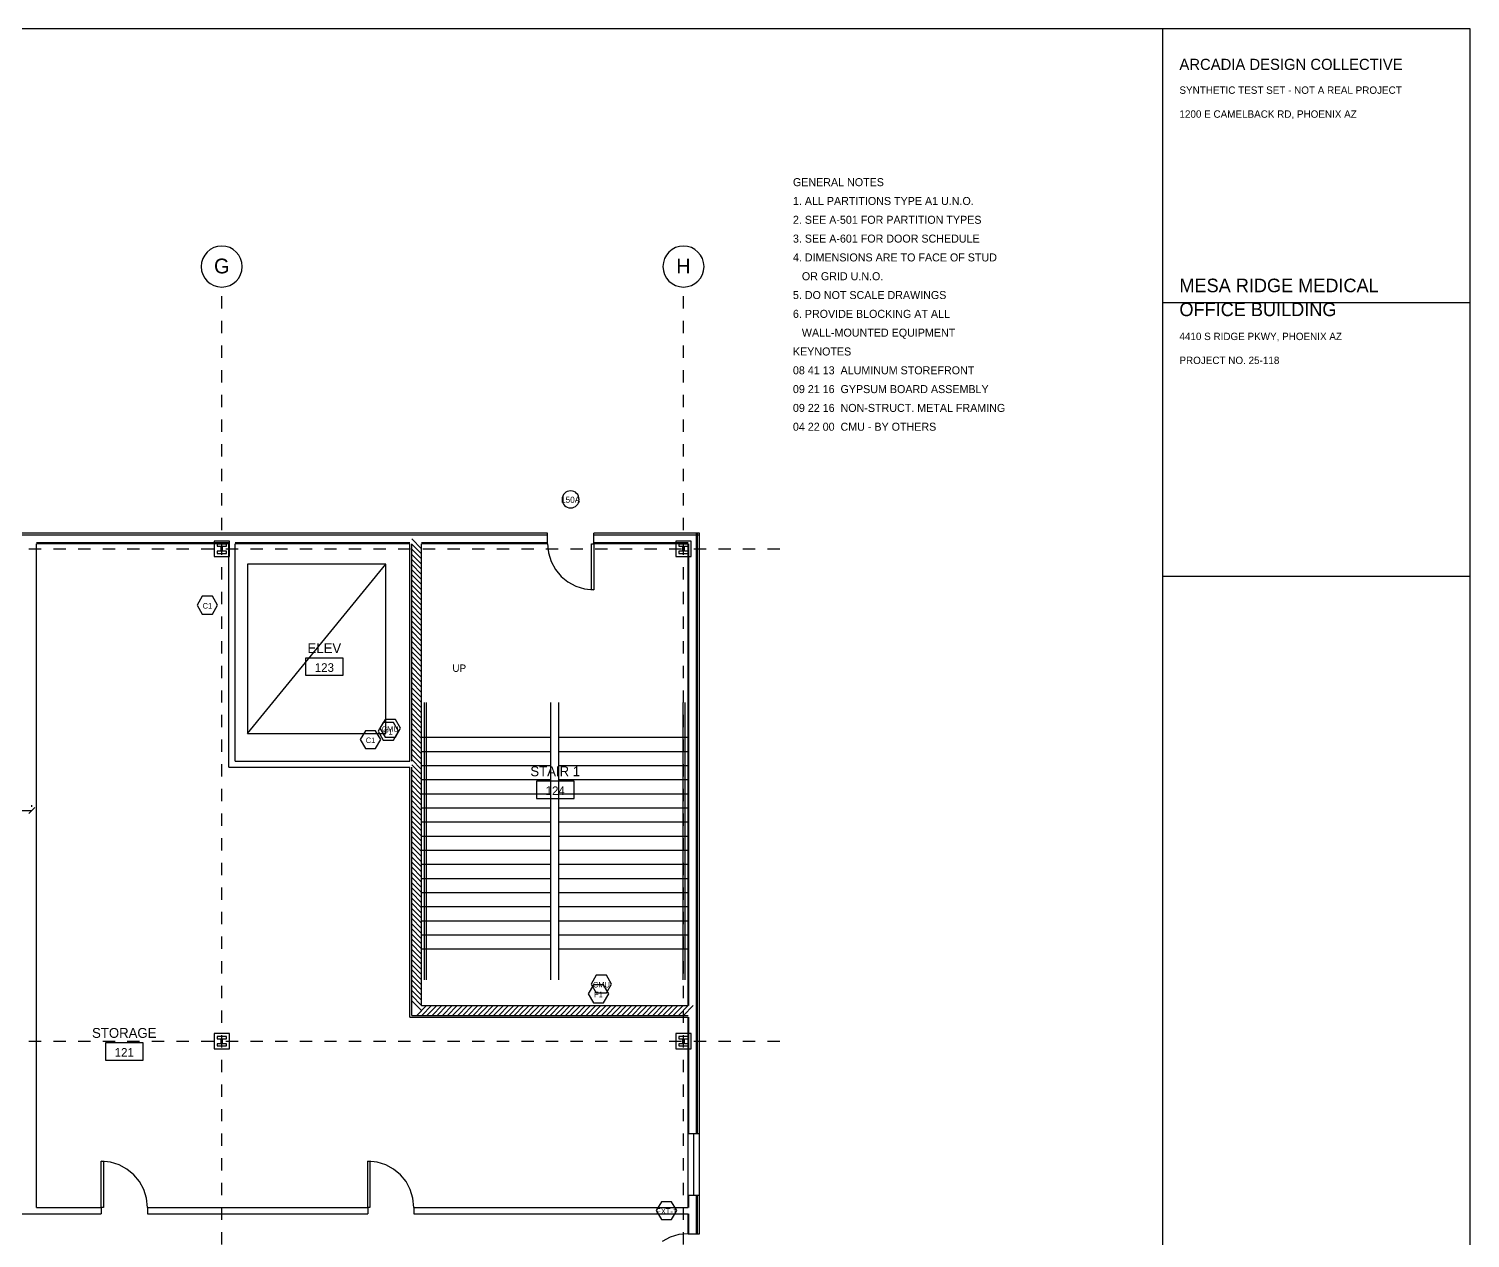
# Model space of a CAD drawing. Header units: inches. Extents: x 0.5 to 35.5, y 0.5 to 23.5.
# Drawn here: x 23.79 to 35.5, y 13.68 to 23.5 of the extents above; entities that cross this region are included whole.
import ezdxf
from ezdxf.enums import TextEntityAlignment as Align

# ---------------------------------------------------------------- set-up
doc = ezdxf.new("R2010")
doc.units = ezdxf.units.IN
doc.linetypes.add('DASHED', pattern=[0.125, 0.0833, -0.0417])
for name, color, linetype in [('A-ANNO-DIMS', 7, 'CONTINUOUS'), ('A-ANNO-SYMB', 5, 'CONTINUOUS'), ('A-ANNO-TEXT', 3, 'CONTINUOUS'), ('A-COLS', 1, 'CONTINUOUS'), ('A-DOOR', 4, 'CONTINUOUS'), ('A-FLOR-STRS', 2, 'CONTINUOUS'), ('A-GLAZ', 3, 'CONTINUOUS'), ('A-WALL', 2, 'CONTINUOUS'), ('A-WALL-CMU', 6, 'CONTINUOUS'), ('A-WALL-PATT', 7, 'CONTINUOUS'), ('G-ANNO-TTLB', 1, 'CONTINUOUS'), ('S-GRID', 1, 'CONTINUOUS')]:
    doc.layers.add(name, color=color, linetype=linetype)

msp = doc.modelspace()

# ---------------------------------------------------------------- linework, layer by layer
at = {"layer": 'A-ANNO-DIMS'}
for p, q in [((21.61069, 17.15278), (23.81944, 17.15278)), ((23.79489, 17.12823), (23.844, 17.17733)), ((23.81944, 17.18056), (23.81944, 17.19444))]:
    msp.add_line(p, q, dxfattribs=at)
at = {"layer": 'A-ANNO-SYMB'}
for p, q in [((28.12641, 19.69242), (28.125, 19.67843)), ((28.125, 19.67843), (28.12641, 19.66443)), ((28.13046, 19.70546), (28.12641, 19.69242)), ((28.13686, 19.71726), (28.13046, 19.70546)), ((28.14534, 19.72753), (28.13686, 19.71726)), ((28.15562, 19.73601), (28.14534, 19.72753)), ((28.16741, 19.74242), (28.15562, 19.73601)), ((28.18045, 19.74646), (28.16741, 19.74242)), ((28.19444, 19.74787), (28.18045, 19.74646)), ((28.20844, 19.74646), (28.19444, 19.74787)), ((28.22148, 19.74242), (28.20844, 19.74646)), ((28.23327, 19.73601), (28.22148, 19.74242)), ((28.24355, 19.72753), (28.23327, 19.73601)), ((28.25203, 19.71726), (28.24355, 19.72753)), ((28.25843, 19.70546), (28.25203, 19.71726)), ((28.26248, 19.69242), (28.25843, 19.70546)), ((28.26389, 19.67843), (28.26248, 19.69242)), ((28.26248, 19.66443), (28.26389, 19.67843)), ((28.12641, 19.66443), (28.13046, 19.6514)), ((28.13046, 19.6514), (28.13686, 19.6396)), ((28.13686, 19.6396), (28.14534, 19.62932)), ((28.14534, 19.62932), (28.15562, 19.62084)), ((28.15562, 19.62084), (28.16741, 19.61444)), ((28.16741, 19.61444), (28.18045, 19.6104)), ((28.18045, 19.6104), (28.19444, 19.60898)), ((28.19444, 19.60898), (28.20844, 19.6104)), ((28.20844, 19.6104), (28.22148, 19.61444)), ((28.22148, 19.61444), (28.23327, 19.62084)), ((28.23327, 19.62084), (28.24355, 19.62932)), ((28.24355, 19.62932), (28.25203, 19.6396)), ((28.25203, 19.6396), (28.25843, 19.6514)), ((28.25843, 19.6514), (28.26248, 19.66443)), ((25.20304, 18.89161), (25.16137, 18.81944)), ((25.28637, 18.89161), (25.20304, 18.89161)), ((25.32804, 18.81944), (25.28637, 18.89161)), ((25.16137, 18.81944), (25.20304, 18.74728)), ((25.20304, 18.74728), (25.28637, 18.74728)), ((25.28637, 18.74728), (25.32804, 18.81944)), ((26.34722, 18.38889), (26.04167, 18.38889)), ((26.04167, 18.38889), (26.04167, 18.25)), ((26.34722, 18.25), (26.34722, 18.38889)), ((26.04167, 18.25), (26.34722, 18.25)), ((26.52778, 17.79969), (26.48611, 17.72752)), ((26.61111, 17.79969), (26.52778, 17.79969)), ((26.65278, 17.72752), (26.61111, 17.79969)), ((26.67244, 17.86785), (26.63077, 17.79568)), ((26.63077, 17.79568), (26.67244, 17.72351)), ((26.68806, 17.89161), (26.6464, 17.81944)), ((26.6464, 17.81944), (26.68806, 17.74728)), ((26.75577, 17.86785), (26.67244, 17.86785)), ((26.7714, 17.89161), (26.68806, 17.89161)), ((26.79744, 17.79568), (26.75577, 17.86785)), ((26.75577, 17.72351), (26.79744, 17.79568)), ((26.81306, 17.81944), (26.7714, 17.89161)), ((26.7714, 17.74728), (26.81306, 17.81944)), ((26.48611, 17.72752), (26.52778, 17.65535)), ((26.61111, 17.65535), (26.65278, 17.72752)), ((26.67244, 17.72351), (26.75577, 17.72351)), ((26.68806, 17.74728), (26.7714, 17.74728)), ((26.52778, 17.65535), (26.61111, 17.65535)), ((28.22222, 17.38889), (27.91667, 17.38889)), ((27.91667, 17.38889), (27.91667, 17.25)), ((28.22222, 17.25), (28.22222, 17.38889)), ((27.91667, 17.25), (28.22222, 17.25)), ((28.40278, 15.81466), (28.36111, 15.74249)), ((28.48611, 15.81466), (28.40278, 15.81466)), ((28.52778, 15.74249), (28.48611, 15.81466)), ((28.37901, 15.73523), (28.33735, 15.66306)), ((28.36111, 15.74249), (28.40278, 15.67032)), ((28.46235, 15.73523), (28.37901, 15.73523)), ((28.50401, 15.66306), (28.46235, 15.73523)), ((28.48611, 15.67032), (28.52778, 15.74249)), ((28.33735, 15.66306), (28.37901, 15.5909)), ((28.37901, 15.5909), (28.46235, 15.5909)), ((28.40278, 15.67032), (28.48611, 15.67032)), ((28.46235, 15.5909), (28.50401, 15.66306)), ((24.72222, 15.26389), (24.41667, 15.26389)), ((24.41667, 15.26389), (24.41667, 15.125)), ((24.72222, 15.125), (24.72222, 15.26389)), ((24.41667, 15.125), (24.72222, 15.125)), ((28.93155, 13.97495), (28.88989, 13.90278)), ((29.01489, 13.97495), (28.93155, 13.97495)), ((29.05655, 13.90278), (29.01489, 13.97495)), ((28.88989, 13.90278), (28.93155, 13.83061)), ((28.93155, 13.83061), (29.01489, 13.83061)), ((29.01489, 13.83061), (29.05655, 13.90278))]:
    msp.add_line(p, q, dxfattribs=at)
at = {"layer": 'A-COLS'}
for p, q in [((25.42361, 19.34028), (25.29861, 19.34028)), ((25.29861, 19.34028), (25.29861, 19.21528)), ((25.39861, 19.31528), (25.32361, 19.31528)), ((25.32361, 19.31528), (25.32361, 19.29861)), ((25.39861, 19.29861), (25.39861, 19.31528)), ((25.42361, 19.21528), (25.42361, 19.34028)), ((29.17361, 19.34028), (29.04861, 19.34028)), ((29.04861, 19.34028), (29.04861, 19.21528)), ((29.14861, 19.31528), (29.07361, 19.31528)), ((29.07361, 19.31528), (29.07361, 19.29861)), ((29.14861, 19.29861), (29.14861, 19.31528)), ((29.17361, 19.21528), (29.17361, 19.34028)), ((25.29861, 19.21528), (25.42361, 19.21528)), ((25.32361, 19.29861), (25.35417, 19.29861)), ((25.35417, 19.25694), (25.32361, 19.25694)), ((25.32361, 19.25694), (25.32361, 19.24028)), ((25.32361, 19.24028), (25.39861, 19.24028)), ((25.35417, 19.29861), (25.35417, 19.25694)), ((25.36806, 19.25694), (25.36806, 19.29861)), ((25.36806, 19.29861), (25.39861, 19.29861)), ((25.39861, 19.25694), (25.36806, 19.25694)), ((25.39861, 19.24028), (25.39861, 19.25694)), ((29.04861, 19.21528), (29.17361, 19.21528)), ((29.07361, 19.29861), (29.10417, 19.29861)), ((29.10417, 19.25694), (29.07361, 19.25694)), ((29.07361, 19.25694), (29.07361, 19.24028)), ((29.07361, 19.24028), (29.14861, 19.24028)), ((29.10417, 19.29861), (29.10417, 19.25694)), ((29.11806, 19.25694), (29.11806, 19.29861)), ((29.11806, 19.29861), (29.14861, 19.29861)), ((29.14861, 19.25694), (29.11806, 19.25694)), ((29.14861, 19.24028), (29.14861, 19.25694)), ((25.42361, 15.34028), (25.29861, 15.34028)), ((25.29861, 15.34028), (25.29861, 15.21528)), ((25.42361, 15.21528), (25.42361, 15.34028)), ((29.17361, 15.34028), (29.04861, 15.34028)), ((29.04861, 15.34028), (29.04861, 15.21528)), ((29.17361, 15.21528), (29.17361, 15.34028)), ((25.39861, 15.31528), (25.32361, 15.31528)), ((25.32361, 15.31528), (25.32361, 15.29861)), ((25.32361, 15.29861), (25.35417, 15.29861)), ((25.35417, 15.25694), (25.32361, 15.25694)), ((25.32361, 15.25694), (25.32361, 15.24028)), ((25.32361, 15.24028), (25.39861, 15.24028)), ((25.35417, 15.29861), (25.35417, 15.25694)), ((25.36806, 15.25694), (25.36806, 15.29861)), ((25.36806, 15.29861), (25.39861, 15.29861)), ((25.39861, 15.25694), (25.36806, 15.25694)), ((25.39861, 15.29861), (25.39861, 15.31528)), ((25.39861, 15.24028), (25.39861, 15.25694)), ((29.14861, 15.31528), (29.07361, 15.31528)), ((29.07361, 15.31528), (29.07361, 15.29861)), ((29.07361, 15.29861), (29.10417, 15.29861)), ((29.10417, 15.25694), (29.07361, 15.25694)), ((29.07361, 15.25694), (29.07361, 15.24028)), ((29.07361, 15.24028), (29.14861, 15.24028)), ((29.10417, 15.29861), (29.10417, 15.25694)), ((29.11806, 15.25694), (29.11806, 15.29861)), ((29.11806, 15.29861), (29.14861, 15.29861)), ((29.14861, 15.25694), (29.11806, 15.25694)), ((29.14861, 15.29861), (29.14861, 15.31528)), ((29.14861, 15.24028), (29.14861, 15.25694)), ((25.29861, 15.21528), (25.42361, 15.21528)), ((29.04861, 15.21528), (29.17361, 15.21528))]:
    msp.add_line(p, q, dxfattribs=at)
at = {"layer": 'A-DOOR'}
for p, q in [((28.00694, 19.31879), (28.01456, 19.24322)), ((28.36372, 18.94379), (28.36372, 19.31879)), ((28.36372, 19.31879), (28.38194, 19.31879)), ((28.38194, 19.31879), (28.38194, 18.94379)), ((28.01456, 19.24322), (28.03641, 19.17283)), ((28.03641, 19.17283), (28.07099, 19.10913)), ((28.07099, 19.10913), (28.11678, 19.05363)), ((28.11678, 19.05363), (28.17228, 19.00784)), ((28.17228, 19.00784), (28.23598, 18.97326)), ((28.23598, 18.97326), (28.30637, 18.95141)), ((28.30637, 18.95141), (28.38194, 18.94379)), ((28.38194, 18.94379), (28.36372, 18.94379)), ((24.38194, 13.92817), (24.38194, 14.30317)), ((24.38194, 14.30317), (24.40017, 14.30317)), ((24.45752, 14.29555), (24.38194, 14.30317)), ((24.40017, 14.30317), (24.40017, 13.92817)), ((24.52791, 14.2737), (24.45752, 14.29555)), ((26.54666, 13.92817), (26.54666, 14.30317)), ((26.54666, 14.30317), (26.56489, 14.30317)), ((26.62223, 14.29555), (26.54666, 14.30317)), ((26.56489, 14.30317), (26.56489, 13.92817)), ((26.69262, 14.2737), (26.62223, 14.29555)), ((24.59161, 14.23912), (24.52791, 14.2737)), ((24.64711, 14.19333), (24.59161, 14.23912)), ((24.6929, 14.13783), (24.64711, 14.19333)), ((26.75632, 14.23912), (26.69262, 14.2737)), ((26.81182, 14.19333), (26.75632, 14.23912)), ((26.85761, 14.13783), (26.81182, 14.19333)), ((24.72748, 14.07414), (24.6929, 14.13783)), ((24.74933, 14.00374), (24.72748, 14.07414)), ((26.89219, 14.07414), (26.85761, 14.13783)), ((26.91404, 14.00374), (26.89219, 14.07414)), ((24.75694, 13.92817), (24.74933, 14.00374)), ((26.92166, 13.92817), (26.91404, 14.00374)), ((24.40017, 13.92817), (24.38194, 13.92817)), ((26.56489, 13.92817), (26.54666, 13.92817)), ((29.07264, 13.70766), (29.00225, 13.68581)), ((29.14822, 13.71528), (29.07264, 13.70766)), ((29.00225, 13.68581), (28.93855, 13.65123))]:
    msp.add_line(p, q, dxfattribs=at)
at = {"layer": 'A-FLOR-STRS'}
for p, q in [((26.69444, 19.15278), (25.56944, 19.15278)), ((25.56944, 19.15278), (25.56944, 17.77778)), ((25.56944, 17.77778), (26.69444, 19.15278)), ((26.69444, 17.77778), (26.69444, 19.15278)), ((27.00788, 15.77778), (27.00788, 18.02778)), ((27.02351, 15.77778), (27.02351, 18.02778)), ((28.03507, 15.77778), (28.03507, 18.02778)), ((28.09757, 15.77778), (28.09757, 18.02778)), ((29.10913, 15.77778), (29.10913, 18.02778)), ((29.12476, 15.77778), (29.12476, 18.02778)), ((25.56944, 17.77778), (26.69444, 17.77778)), ((26.98444, 17.74653), (28.03507, 17.74653)), ((28.09757, 17.74653), (29.14819, 17.74653)), ((26.98444, 17.63194), (28.03507, 17.63194)), ((28.09757, 17.63194), (29.14819, 17.63194)), ((26.98444, 17.51736), (28.03507, 17.51736)), ((28.09757, 17.51736), (29.14819, 17.51736)), ((26.98444, 17.40278), (28.03507, 17.40278)), ((28.09757, 17.40278), (29.14819, 17.40278)), ((26.98444, 17.28819), (28.03507, 17.28819)), ((28.09757, 17.28819), (29.14819, 17.28819)), ((26.98444, 17.17361), (28.03507, 17.17361)), ((28.09757, 17.17361), (29.14819, 17.17361)), ((26.98444, 17.05903), (28.03507, 17.05903)), ((28.09757, 17.05903), (29.14819, 17.05903)), ((26.98444, 16.94444), (28.03507, 16.94444)), ((28.09757, 16.94444), (29.14819, 16.94444)), ((26.98444, 16.82986), (28.03507, 16.82986)), ((28.09757, 16.82986), (29.14819, 16.82986)), ((26.98444, 16.71528), (28.03507, 16.71528)), ((28.09757, 16.71528), (29.14819, 16.71528)), ((26.98444, 16.60069), (28.03507, 16.60069)), ((28.09757, 16.60069), (29.14819, 16.60069)), ((26.98444, 16.48611), (28.03507, 16.48611)), ((28.09757, 16.48611), (29.14819, 16.48611)), ((26.98444, 16.37153), (28.03507, 16.37153)), ((28.09757, 16.37153), (29.14819, 16.37153)), ((26.98444, 16.25694), (28.03507, 16.25694)), ((28.09757, 16.25694), (29.14819, 16.25694)), ((26.98444, 16.14236), (28.03507, 16.14236)), ((28.09757, 16.14236), (29.14819, 16.14236)), ((26.98444, 16.02778), (28.03507, 16.02778)), ((28.09757, 16.02778), (29.14819, 16.02778))]:
    msp.add_line(p, q, dxfattribs=at)
at = {"layer": 'A-GLAZ'}
for p, q in [((29.14822, 14.02778), (29.14822, 14.52778)), ((29.19444, 14.02778), (29.19444, 14.52778)), ((29.24067, 14.02778), (29.24067, 14.52778))]:
    msp.add_line(p, q, dxfattribs=at)
at = {"layer": 'A-WALL'}
for p, q in [((28.00694, 19.40343), (23.25694, 19.40343)), ((28.00694, 19.3878), (23.25694, 19.3878)), ((25.4197, 19.3253), (23.8572, 19.3253)), ((25.4197, 19.31879), (23.8572, 19.31879)), ((23.8572, 13.92817), (23.8572, 19.31879)), ((25.4197, 17.50304), (25.4197, 19.31879)), ((26.88911, 19.3253), (25.46918, 19.3253)), ((26.88911, 19.31879), (25.46918, 19.31879)), ((25.46918, 17.55252), (25.46918, 19.31879)), ((26.88911, 17.55252), (26.88911, 19.31879)), ((26.90473, 17.55252), (26.90473, 19.31879)), ((28.00694, 19.3253), (26.98416, 19.3253)), ((28.00694, 19.31879), (26.98416, 19.31879)), ((28.00694, 19.31879), (28.00694, 19.40343)), ((29.24067, 19.40343), (28.38194, 19.40343)), ((28.38194, 19.31879), (28.38194, 19.40343)), ((29.24067, 19.3878), (28.38194, 19.3878)), ((29.14822, 19.3253), (28.38194, 19.3253)), ((29.14822, 19.31879), (28.38194, 19.31879)), ((29.14822, 15.56749), (29.14822, 19.31879)), ((29.15473, 15.56749), (29.15473, 19.31879)), ((29.21723, 14.52778), (29.21723, 19.40343)), ((29.22374, 14.52778), (29.22374, 19.40343)), ((29.24067, 14.52778), (29.24067, 19.40343)), ((25.4197, 17.50304), (26.88911, 17.50304)), ((25.46918, 17.55252), (26.88911, 17.55252)), ((26.88911, 15.47244), (26.88911, 17.50304)), ((26.90473, 15.48806), (26.90473, 17.50304)), ((26.88911, 15.47244), (29.14822, 15.47244)), ((26.90473, 15.48806), (29.14822, 15.48806)), ((29.14822, 14.52778), (29.14822, 15.47244)), ((29.15473, 14.52778), (29.15473, 15.47244)), ((29.14822, 14.52778), (29.24067, 14.52778)), ((29.14822, 13.92817), (29.14822, 14.02778)), ((29.14822, 14.02778), (29.24067, 14.02778)), ((29.15473, 13.92817), (29.15473, 14.02778)), ((29.21723, 13.71528), (29.21723, 14.02778)), ((29.22374, 13.71528), (29.22374, 14.02778)), ((29.24067, 13.71528), (29.24067, 14.02778)), ((23.06944, 13.87739), (24.38194, 13.87739)), ((23.8572, 13.92817), (24.38194, 13.92817)), ((24.38194, 13.92817), (24.38194, 13.87739)), ((24.75694, 13.92817), (26.54666, 13.92817)), ((24.75694, 13.92817), (24.75694, 13.87739)), ((24.75694, 13.87739), (26.54666, 13.87739)), ((26.54666, 13.92817), (26.54666, 13.87739)), ((26.92166, 13.92817), (29.14822, 13.92817)), ((26.92166, 13.92817), (26.92166, 13.87739)), ((26.92166, 13.87739), (29.14822, 13.87739)), ((29.14822, 13.71528), (29.14822, 13.87739)), ((29.15473, 13.71528), (29.15473, 13.87739)), ((29.14822, 13.71528), (29.24067, 13.71528))]:
    msp.add_line(p, q, dxfattribs=at)
at = {"layer": 'A-WALL-CMU'}
for p, q in [((26.90473, 17.55252), (26.90473, 19.31879)), ((26.98416, 15.56749), (26.98416, 19.31879)), ((26.90473, 15.48806), (26.90473, 17.50304)), ((26.90473, 15.48806), (29.14822, 15.48806)), ((26.98416, 15.56749), (29.14822, 15.56749))]:
    msp.add_line(p, q, dxfattribs=at)
at = {"layer": 'A-WALL-PATT'}
for p, q in [((26.98416, 19.27778), (26.90473, 19.3572)), ((26.98416, 19.23611), (26.90473, 19.31554)), ((26.98416, 19.19444), (26.90473, 19.27387)), ((26.98416, 19.15278), (26.90473, 19.2322)), ((26.98416, 19.11111), (26.90473, 19.19054)), ((26.98416, 19.06944), (26.90473, 19.14887)), ((26.98416, 19.02778), (26.90473, 19.1072)), ((26.98416, 18.98611), (26.90473, 19.06554)), ((26.98416, 18.94444), (26.90473, 19.02387)), ((26.98416, 18.90278), (26.90473, 18.9822)), ((26.98416, 18.86111), (26.90473, 18.94054)), ((26.98416, 18.81944), (26.90473, 18.89887)), ((26.98416, 18.77778), (26.90473, 18.8572)), ((26.98416, 18.73611), (26.90473, 18.81554)), ((26.98416, 18.69444), (26.90473, 18.77387)), ((26.98416, 18.65278), (26.90473, 18.7322)), ((26.98416, 18.61111), (26.90473, 18.69054)), ((26.98416, 18.56944), (26.90473, 18.64887)), ((26.98416, 18.52778), (26.90473, 18.6072)), ((26.98416, 18.48611), (26.90473, 18.56554)), ((26.98416, 18.44444), (26.90473, 18.52387)), ((26.98416, 18.40278), (26.90473, 18.4822)), ((26.98416, 18.36111), (26.90473, 18.44054)), ((26.98416, 18.31944), (26.90473, 18.39887)), ((26.98416, 18.27778), (26.90473, 18.3572)), ((26.98416, 18.23611), (26.90473, 18.31554)), ((26.98416, 18.19444), (26.90473, 18.27387)), ((26.98416, 18.15278), (26.90473, 18.2322)), ((26.98416, 18.11111), (26.90473, 18.19054)), ((26.98416, 18.06944), (26.90473, 18.14887)), ((26.98416, 18.02778), (26.90473, 18.1072)), ((26.98416, 17.98611), (26.90473, 18.06554)), ((26.98416, 17.94444), (26.90473, 18.02387)), ((26.98416, 17.90278), (26.90473, 17.9822)), ((26.98416, 17.86111), (26.90473, 17.94054)), ((26.98416, 17.81944), (26.90473, 17.89887)), ((26.98416, 17.77778), (26.90473, 17.8572)), ((26.98416, 17.73611), (26.90473, 17.81554)), ((26.98416, 17.69444), (26.90473, 17.77387)), ((26.98416, 17.65278), (26.90473, 17.7322)), ((26.98416, 17.61111), (26.90473, 17.69054)), ((26.98416, 17.56944), (26.90473, 17.64887)), ((26.98416, 17.52778), (26.90473, 17.6072)), ((26.98416, 17.48611), (26.90473, 17.56554)), ((26.98416, 17.44444), (26.90473, 17.52387)), ((26.98416, 17.40278), (26.90473, 17.4822)), ((26.98416, 17.36111), (26.90473, 17.44054)), ((26.98416, 17.31944), (26.90473, 17.39887)), ((26.98416, 17.27778), (26.90473, 17.3572)), ((26.98416, 17.23611), (26.90473, 17.31554)), ((26.98416, 17.19444), (26.90473, 17.27387)), ((26.98416, 17.15278), (26.90473, 17.2322)), ((26.98416, 17.11111), (26.90473, 17.19054)), ((26.98416, 17.06944), (26.90473, 17.14887)), ((26.98416, 17.02778), (26.90473, 17.1072)), ((26.98416, 16.98611), (26.90473, 17.06554)), ((26.98416, 16.94444), (26.90473, 17.02387)), ((26.98416, 16.90278), (26.90473, 16.9822)), ((26.98416, 16.86111), (26.90473, 16.94054)), ((26.98416, 16.81944), (26.90473, 16.89887)), ((26.98416, 16.77778), (26.90473, 16.8572)), ((26.98416, 16.73611), (26.90473, 16.81554)), ((26.98416, 16.69444), (26.90473, 16.77387)), ((26.98416, 16.65278), (26.90473, 16.7322)), ((26.98416, 16.61111), (26.90473, 16.69054)), ((26.98416, 16.56944), (26.90473, 16.64887)), ((26.98416, 16.52778), (26.90473, 16.6072)), ((26.98416, 16.48611), (26.90473, 16.56554)), ((26.98416, 16.44444), (26.90473, 16.52387)), ((26.98416, 16.40278), (26.90473, 16.4822)), ((26.98416, 16.36111), (26.90473, 16.44054)), ((26.98416, 16.31944), (26.90473, 16.39887)), ((26.98416, 16.27778), (26.90473, 16.3572)), ((26.98416, 16.23611), (26.90473, 16.31554)), ((26.98416, 16.19444), (26.90473, 16.27387)), ((26.98416, 16.15278), (26.90473, 16.2322)), ((26.98416, 16.11111), (26.90473, 16.19054)), ((26.98416, 16.06944), (26.90473, 16.14887)), ((26.98416, 16.02778), (26.90473, 16.1072)), ((26.98416, 15.98611), (26.90473, 16.06554)), ((26.98416, 15.94444), (26.90473, 16.02387)), ((26.98416, 15.90278), (26.90473, 15.9822)), ((26.98416, 15.86111), (26.90473, 15.94054)), ((26.98416, 15.81944), (26.90473, 15.89887)), ((26.98416, 15.77778), (26.90473, 15.8572)), ((26.98416, 15.73611), (26.90473, 15.81554)), ((26.98416, 15.69444), (26.90473, 15.77387)), ((26.98416, 15.65278), (26.90473, 15.7322)), ((26.98416, 15.61111), (26.90473, 15.69054)), ((26.98416, 15.56944), (26.90473, 15.64887)), ((26.98416, 15.52778), (26.90473, 15.6072)), ((26.94444, 15.48806), (27.02387, 15.56749)), ((26.98611, 15.48806), (27.06554, 15.56749)), ((27.02778, 15.48806), (27.1072, 15.56749)), ((27.06944, 15.48806), (27.14887, 15.56749)), ((27.11111, 15.48806), (27.19054, 15.56749)), ((27.15278, 15.48806), (27.2322, 15.56749)), ((27.19444, 15.48806), (27.27387, 15.56749)), ((27.23611, 15.48806), (27.31554, 15.56749)), ((27.27778, 15.48806), (27.3572, 15.56749)), ((27.31944, 15.48806), (27.39887, 15.56749)), ((27.36111, 15.48806), (27.44054, 15.56749)), ((27.40278, 15.48806), (27.4822, 15.56749)), ((27.44444, 15.48806), (27.52387, 15.56749)), ((27.48611, 15.48806), (27.56554, 15.56749)), ((27.52778, 15.48806), (27.6072, 15.56749)), ((27.56944, 15.48806), (27.64887, 15.56749)), ((27.61111, 15.48806), (27.69054, 15.56749)), ((27.65278, 15.48806), (27.7322, 15.56749)), ((27.69444, 15.48806), (27.77387, 15.56749)), ((27.73611, 15.48806), (27.81554, 15.56749)), ((27.77778, 15.48806), (27.8572, 15.56749)), ((27.81944, 15.48806), (27.89887, 15.56749)), ((27.86111, 15.48806), (27.94054, 15.56749)), ((27.90278, 15.48806), (27.9822, 15.56749)), ((27.94444, 15.48806), (28.02387, 15.56749)), ((27.98611, 15.48806), (28.06554, 15.56749)), ((28.02778, 15.48806), (28.1072, 15.56749)), ((28.06944, 15.48806), (28.14887, 15.56749)), ((28.11111, 15.48806), (28.19054, 15.56749)), ((28.15278, 15.48806), (28.2322, 15.56749)), ((28.19444, 15.48806), (28.27387, 15.56749)), ((28.23611, 15.48806), (28.31554, 15.56749)), ((28.27778, 15.48806), (28.3572, 15.56749)), ((28.31944, 15.48806), (28.39887, 15.56749)), ((28.36111, 15.48806), (28.44054, 15.56749)), ((28.40278, 15.48806), (28.4822, 15.56749)), ((28.44444, 15.48806), (28.52387, 15.56749)), ((28.48611, 15.48806), (28.56554, 15.56749)), ((28.52778, 15.48806), (28.6072, 15.56749)), ((28.56944, 15.48806), (28.64887, 15.56749)), ((28.61111, 15.48806), (28.69054, 15.56749)), ((28.65278, 15.48806), (28.7322, 15.56749)), ((28.69444, 15.48806), (28.77387, 15.56749)), ((28.73611, 15.48806), (28.81554, 15.56749)), ((28.77778, 15.48806), (28.8572, 15.56749)), ((28.81944, 15.48806), (28.89887, 15.56749)), ((28.86111, 15.48806), (28.94054, 15.56749)), ((28.90278, 15.48806), (28.9822, 15.56749)), ((28.94444, 15.48806), (29.02387, 15.56749)), ((28.98611, 15.48806), (29.06554, 15.56749)), ((29.02778, 15.48806), (29.1072, 15.56749)), ((29.06944, 15.48806), (29.14887, 15.56749)), ((29.11111, 15.48806), (29.19054, 15.56749))]:
    msp.add_line(p, q, dxfattribs=at)
at = {"layer": 'G-ANNO-TTLB'}
for p, q in [((35.5, 23.5), (0.5, 23.5)), ((35.5, 23.5), (33, 23.5)), ((33, 23.5), (33, 0.5)), ((35.5, 0.5), (35.5, 23.5)), ((35.5, 0.5), (35.5, 23.5)), ((33, 21.27778), (35.5, 21.27778)), ((33, 19.05556), (35.5, 19.05556))]:
    msp.add_line(p, q, dxfattribs=at)
at = {"layer": 'S-GRID'}
for p, q in [((25.22291, 21.66263), (25.20754, 21.63432)), ((25.24326, 21.6873), (25.22291, 21.66263)), ((25.26793, 21.70765), (25.24326, 21.6873)), ((25.29624, 21.72301), (25.26793, 21.70765)), ((25.32752, 21.73273), (25.29624, 21.72301)), ((25.36111, 21.73611), (25.32752, 21.73273)), ((25.3947, 21.73273), (25.36111, 21.73611)), ((25.42599, 21.72301), (25.3947, 21.73273)), ((25.4543, 21.70765), (25.42599, 21.72301)), ((25.47896, 21.6873), (25.4543, 21.70765)), ((25.49931, 21.66263), (25.47896, 21.6873)), ((25.51468, 21.63432), (25.49931, 21.66263)), ((28.97291, 21.66263), (28.95754, 21.63432)), ((28.99326, 21.6873), (28.97291, 21.66263)), ((29.01793, 21.70765), (28.99326, 21.6873)), ((29.04624, 21.72301), (29.01793, 21.70765)), ((29.07752, 21.73273), (29.04624, 21.72301)), ((29.11111, 21.73611), (29.07752, 21.73273)), ((29.1447, 21.73273), (29.11111, 21.73611)), ((29.17599, 21.72301), (29.1447, 21.73273)), ((29.2043, 21.70765), (29.17599, 21.72301)), ((29.22896, 21.6873), (29.2043, 21.70765)), ((29.24931, 21.66263), (29.22896, 21.6873)), ((29.26468, 21.63432), (29.24931, 21.66263)), ((25.19783, 21.60303), (25.19444, 21.56944)), ((25.19444, 21.56944), (25.19783, 21.53586)), ((25.20754, 21.63432), (25.19783, 21.60303)), ((25.52439, 21.60303), (25.51468, 21.63432)), ((25.52778, 21.56944), (25.52439, 21.60303)), ((25.52439, 21.53586), (25.52778, 21.56944)), ((28.94783, 21.60303), (28.94444, 21.56944)), ((28.94444, 21.56944), (28.94783, 21.53586)), ((28.95754, 21.63432), (28.94783, 21.60303)), ((29.27439, 21.60303), (29.26468, 21.63432)), ((29.27778, 21.56944), (29.27439, 21.60303)), ((29.27439, 21.53586), (29.27778, 21.56944)), ((25.19783, 21.53586), (25.20754, 21.50457)), ((25.20754, 21.50457), (25.22291, 21.47626)), ((25.22291, 21.47626), (25.24326, 21.45159)), ((25.24326, 21.45159), (25.26793, 21.43124)), ((25.26793, 21.43124), (25.29624, 21.41588)), ((25.42599, 21.41588), (25.4543, 21.43124)), ((25.4543, 21.43124), (25.47896, 21.45159)), ((25.47896, 21.45159), (25.49931, 21.47626)), ((25.49931, 21.47626), (25.51468, 21.50457)), ((25.51468, 21.50457), (25.52439, 21.53586)), ((28.94783, 21.53586), (28.95754, 21.50457)), ((28.95754, 21.50457), (28.97291, 21.47626)), ((28.97291, 21.47626), (28.99326, 21.45159)), ((28.99326, 21.45159), (29.01793, 21.43124)), ((29.01793, 21.43124), (29.04624, 21.41588)), ((29.17599, 21.41588), (29.2043, 21.43124)), ((29.2043, 21.43124), (29.22896, 21.45159)), ((29.22896, 21.45159), (29.24931, 21.47626)), ((29.24931, 21.47626), (29.26468, 21.50457)), ((29.26468, 21.50457), (29.27439, 21.53586)), ((25.29624, 21.41588), (25.32752, 21.40616)), ((25.32752, 21.40616), (25.36111, 21.40278)), ((25.36111, 21.40278), (25.3947, 21.40616)), ((25.3947, 21.40616), (25.42599, 21.41588)), ((29.04624, 21.41588), (29.07752, 21.40616)), ((29.07752, 21.40616), (29.11111, 21.40278)), ((29.11111, 21.40278), (29.1447, 21.40616)), ((29.1447, 21.40616), (29.17599, 21.41588))]:
    msp.add_line(p, q, dxfattribs=at)
at = {"layer": 'S-GRID', "linetype": 'DASHED'}
for p, q in [((25.36111, 7.02778), (25.36111, 21.40278)), ((29.11111, 7.02778), (29.11111, 21.40278)), ((1.19444, 19.27778), (29.94444, 19.27778)), ((1.19444, 15.27778), (29.94444, 15.27778))]:
    msp.add_line(p, q, dxfattribs=at)

# ---------------------------------------------------------------- texts
at = {"layer": 'A-ANNO-SYMB'}
for s, height, p in [('150A', 0.05, (28.19444, 19.65065)), ('C1', 0.045, (25.2447, 18.79167)), ('123', 0.07, (26.19444, 18.27778)), ('CMU', 0.045, (26.72973, 17.79167)), ('F1', 0.045, (26.71411, 17.7679)), ('C1', 0.045, (26.56944, 17.69974)), ('124', 0.07, (28.06944, 17.27778)), ('CMU', 0.045, (28.44444, 15.71471)), ('F1', 0.045, (28.42068, 15.63529)), ('121', 0.07, (24.56944, 15.15278)), ('EXT-1', 0.045, (28.97322, 13.875))]:
    msp.add_text(s, height=height, dxfattribs=at).set_placement(p, align=Align.CENTER)
at = {"layer": 'A-ANNO-TEXT'}
for s, height, p in [('GENERAL NOTES', 0.065, (30, 22.22222)), ('1. ALL PARTITIONS TYPE A1 U.N.O.', 0.065, (30, 22.06944)), ('2. SEE A-501 FOR PARTITION TYPES', 0.065, (30, 21.91667)), ('3. SEE A-601 FOR DOOR SCHEDULE', 0.065, (30, 21.76389)), ('4. DIMENSIONS ARE TO FACE OF STUD', 0.065, (30, 21.61111)), ('   OR GRID U.N.O.', 0.065, (30, 21.45833)), ('5. DO NOT SCALE DRAWINGS', 0.065, (30, 21.30556)), ('6. PROVIDE BLOCKING AT ALL', 0.065, (30, 21.15278)), ('   WALL-MOUNTED EQUIPMENT', 0.065, (30, 21)), ('KEYNOTES', 0.065, (30, 20.84722)), ('08 41 13  ALUMINUM STOREFRONT', 0.065, (30, 20.69444)), ('09 21 16  GYPSUM BOARD ASSEMBLY', 0.065, (30, 20.54167)), ('09 22 16  NON-STRUCT. METAL FRAMING', 0.065, (30, 20.38889)), ('04 22 00  CMU - BY OTHERS', 0.065, (30, 20.23611)), ('UP', 0.06, (27.23444, 18.27778))]:
    msp.add_text(s, height=height, dxfattribs=at).set_placement(p)
for s, p in [('ELEV', (26.19444, 18.43056)), ('STAIR 1', (28.06944, 17.43056)), ('STORAGE', (24.56944, 15.30556))]:
    msp.add_text(s, height=0.08, dxfattribs=at).set_placement(p, align=Align.CENTER)
at = {"layer": 'G-ANNO-TTLB'}
for s, height, p in [('ARCADIA DESIGN COLLECTIVE', 0.09, (33.13889, 23.16667)), ('SYNTHETIC TEST SET - NOT A REAL PROJECT', 0.06, (33.13889, 22.97222)), ('1200 E CAMELBACK RD, PHOENIX AZ', 0.06, (33.13889, 22.77778)), ('MESA RIDGE MEDICAL', 0.11, (33.13889, 21.36111)), ('OFFICE BUILDING', 0.11, (33.13889, 21.16667)), ('4410 S RIDGE PKWY, PHOENIX AZ', 0.06, (33.13889, 20.97222)), ('PROJECT NO. 25-118', 0.06, (33.13889, 20.77778))]:
    msp.add_text(s, height=height, dxfattribs=at).set_placement(p)
at = {"layer": 'S-GRID'}
for s, p in [('G', (25.36111, 21.51389)), ('H', (29.11111, 21.51389))]:
    msp.add_text(s, height=0.12, dxfattribs=at).set_placement(p, align=Align.CENTER)

doc.saveas('drawing.dxf')
